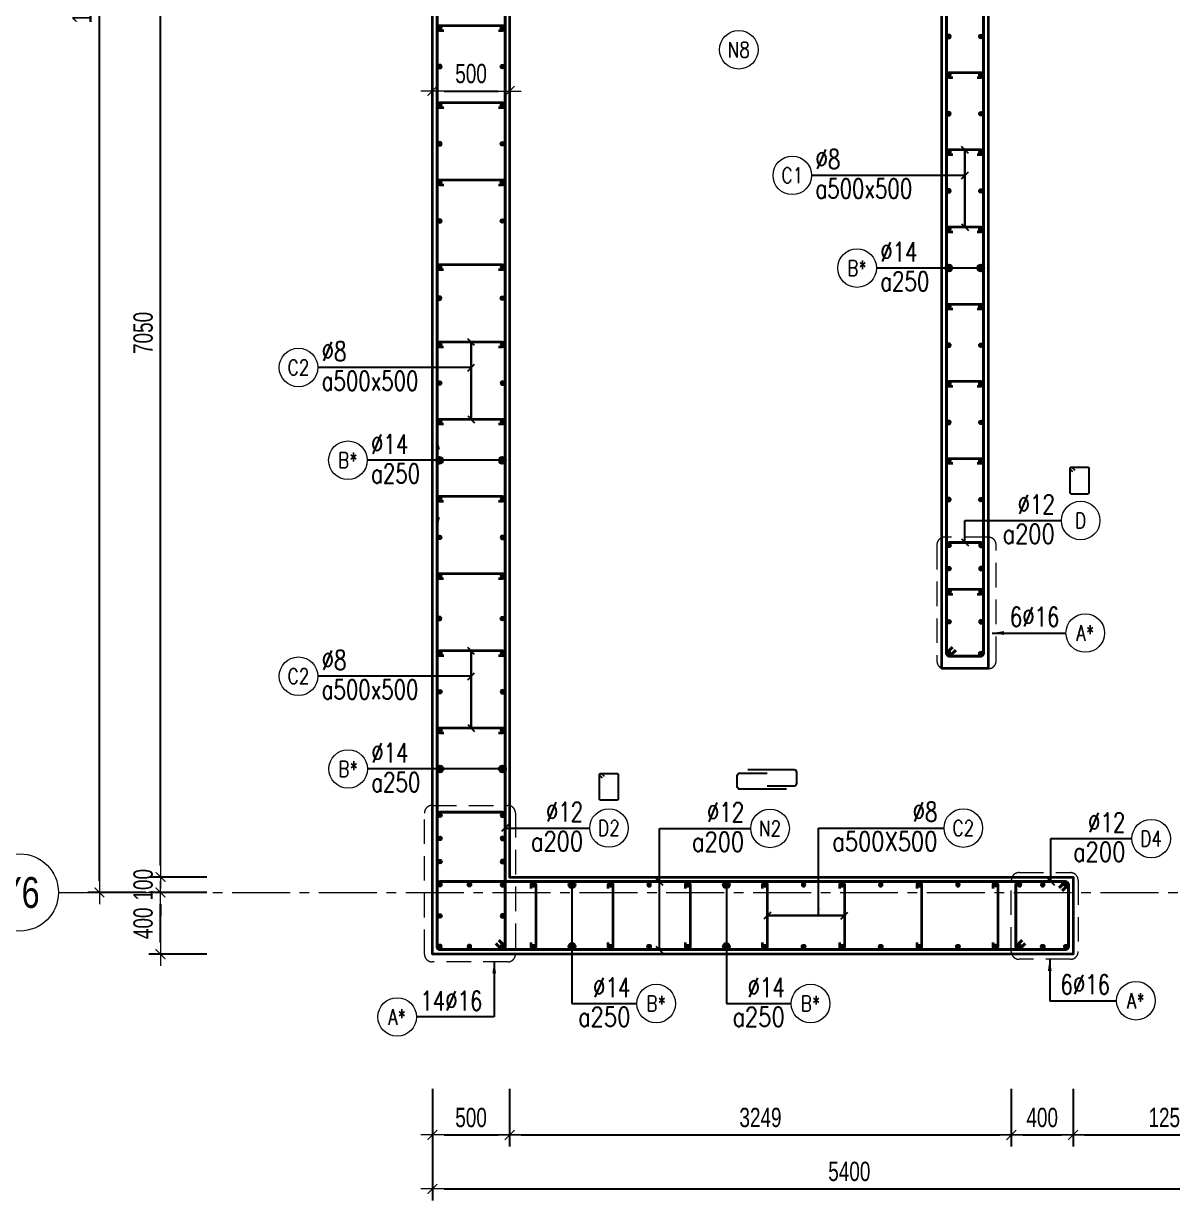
# Model space of a CAD drawing. Header units: millimetres. Extents: x 988833 to 1318015, y -9365 to 47591.
# Drawn here: x 1186736 to 1194178, y 30738 to 38362 of the extents above; entities that cross this region are included whole.
import ezdxf
from ezdxf.enums import TextEntityAlignment as Align

# ---------------------------------------------------------------- set-up
doc = ezdxf.new("R2010")
doc.units = ezdxf.units.MM
doc.header["$MEASUREMENT"] = 0
doc.linetypes.add('HIDDEN2', pattern=[4.7625, 3.175, -1.5875])
doc.linetypes.add('OF_Grid_1$0$CENTER2', pattern=[1.125, 0.75, -0.125, 0.125, -0.125])
doc.layers.get('0').update_dxf_attribs({"lineweight": 20})
doc.layers.get('Defpoints').update_dxf_attribs({"color": 151, "lineweight": 9})
for name, color, linetype, lineweight in [('KC-LEADER', 153, 'Continuous', 18), ('KC-THEP', 6, 'Continuous', 40), ('NDC_S_DIM', 1, 'Continuous', 15), ('NDC_S_HIDDEN', 8, 'HIDDEN2', 13), ('NDC_S_LEADER', 1, 'Continuous', 15), ('NDC_S_REBAR', 4, 'Continuous', 35), ('NDC_S_STIRRUP', 4, 'Continuous', 40), ('NDC_S_VN TEXT', 7, 'Continuous', 20), ('NDC_S_WALL', 6, 'Continuous', 35), ('OF_Grid_1$0$NDC_S_AXIS', 5, 'OF_Grid_1$0$CENTER2', 13), ('OF_Grid_1$0$NDC_S_SYMBOL', 1, 'Continuous', 15), ('OF_Grid_1$0$NDC_S_TEXT SYMBOL', 7, 'Continuous', 20)]:
    doc.layers.add(name, color=color, linetype=linetype, lineweight=lineweight)
doc.layers.add('Leader', color=6, linetype='Continuous')
doc.layers.add('Ligature', color=1, linetype='Continuous')
doc.styles.add('NDC_DIM', font='', dxfattribs={"width": 0.75})
doc.styles.add('NDC_EN TXT', font='romans.shx', dxfattribs={"width": 0.8})
doc.styles.add('OF_Grid_1$0$NDC_ANNO', font='', dxfattribs={"width": 0.8})
doc.styles.get('NDC_DIM').set_extended_font_data('Dotum')
doc.styles.get('OF_Grid_1$0$NDC_ANNO').set_extended_font_data('Dotum')
doc.dimstyles.new('NDC_dim_30', dxfattribs={"dimscale": 30, "dimtxt": 2.5, "dimasz": 1.5, "dimexe": 1.5, "dimexo": 2.5, "dimgap": 1, "dimtad": 1, "dimdec": 0, "dimzin": 0, "dimdsep": 46, "dimtxsty": 'NDC_DIM', "dimblk": 'DIMMARK', "dimcen": 0.09, "dimdle": 1.2, "dimclrd": 1, "dimclre": 1, "dimclrt": 3, "dimadec": 0, "dimazin": 0, "dimtfac": 1, "dimtdec": 0, "dimtix": 1, "dimtofl": 0, "dimtmove": 0, "dimatfit": 3, "dimfxl": 6, "dimfxlon": 1, "dimtolj": 1, "dimtzin": 0, "dimarcsym": 0})
doc.dimstyles.new('NDC_dim_50', dxfattribs={"dimscale": 50, "dimtxt": 2.5, "dimasz": 1.5, "dimexe": 1.5, "dimexo": 2.5, "dimgap": 1, "dimtad": 1, "dimdec": 0, "dimzin": 0, "dimdsep": 46, "dimtxsty": 'NDC_DIM', "dimblk": 'DIMMARK', "dimcen": 0.09, "dimdle": 1.2, "dimclrd": 1, "dimclre": 1, "dimclrt": 3, "dimadec": 0, "dimazin": 0, "dimtfac": 1, "dimtdec": 0, "dimtix": 1, "dimtofl": 0, "dimtmove": 0, "dimatfit": 3, "dimfxl": 6, "dimfxlon": 1, "dimtolj": 1, "dimtzin": 0, "dimarcsym": 0})

# ---------------------------------------------------------------- blocks, each defined once
blk = doc.blocks.new('THEP')
at = {"layer": 'KC-LEADER', "color": 6}
blk.add_circle((0, 0), 14, dxfattribs=at)
at = {"layer": 'KC-THEP'}
for p, q in [((-14, 0), (14, 0)), ((9.9, 9.9), (-9.9, -9.9)), ((-9.9, 9.9), (9.9, -9.9)), ((0, 14), (0, -14))]:
    blk.add_line(p, q, dxfattribs=at)
blk = doc.blocks.new('DIMMARK')
at = {"layer": 'NDC_S_DIM', "color": 1}
blk.add_line((-1.5, 0), (1, 0), dxfattribs=at)
at = {"layer": 'NDC_S_DIM', "color": 2, "const_width": 0.1}
blk.add_lwpolyline([(-0.42, -0.42), (0.42, 0.42)], dxfattribs=at)
blk = doc.blocks.new('*U9')
blk.add_circle((2.5, 0), 2.5)
at = {"layer": 'NDC_S_VN TEXT', "color": 3, "style": 'NDC_EN TXT', "width": 0.75}
blk.add_attdef('DK2', text='', height=2.5, dxfattribs=at).set_placement((-0.85, 0.85), align=Align.RIGHT)
at = {"layer": 'NDC_S_VN TEXT', "color": 7, "style": 'NDC_EN TXT', "width": 0.8}
blk.add_attdef('SH3', text='', height=2, dxfattribs=at).set_placement((2.5, 0), align=Align.MIDDLE)
blk = doc.blocks.new('*U10')
blk.add_circle((2.5, 0), 2.5)
at = {"layer": 'NDC_S_VN TEXT', "color": 3, "style": 'NDC_EN TXT'}
for tag, width, p in [('DK2', 0.75, (-0.85, 0.85)), ('KC2', 0.8, (-0.85, -2.97))]:
    blk.add_attdef(tag, text='', height=2.5, dxfattribs=dict(at, width=width)).set_placement(p, align=Align.RIGHT)
at = {"layer": 'NDC_S_VN TEXT', "color": 7, "style": 'NDC_EN TXT', "width": 0.8}
blk.add_attdef('SH3', text='', height=2, dxfattribs=at).set_placement((2.5, 0), align=Align.MIDDLE)
blk = doc.blocks.new('*U13')
blk.add_circle((-2.5, 0), 2.5)
at = {"layer": 'NDC_S_VN TEXT', "color": 3, "style": 'NDC_EN TXT', "width": 0.75}
blk.add_attdef('DK1', (0.5, 0.85), '', height=2.5, dxfattribs=at)
at = {"layer": 'NDC_S_VN TEXT', "color": 7, "style": 'NDC_EN TXT', "width": 0.8}
blk.add_attdef('SH2', text='', height=2, dxfattribs=at).set_placement((-2.5, 0), align=Align.MIDDLE)
blk = doc.blocks.new('A$C72321851')
at = {"layer": 'Ligature'}
for points in [[(-60.9, -129.3), (-60.9, 170.9, -0.414214), (-43.3, 188.5), (25.8, 188.5, -0.414214), (43.4, 170.9), (43.4, -4.3)], [(-39.7, -4.3), (-39.7, -179.5, 0.414214), (-22.1, -197.1), (47, -197.1, 0.414214), (64.6, -179.5), (64.6, 120.7)]]:
    blk.add_lwpolyline(points, format="xyb", dxfattribs=at)
blk = doc.blocks.new('*U12')
blk.add_circle((-2.5, 0), 2.5)
at = {"layer": 'NDC_S_VN TEXT', "color": 3, "style": 'NDC_EN TXT', "width": 0.75}
for tag, p in [('DK1', (0.5, 0.85)), ('KC1', (0.5, -2.97))]:
    blk.add_attdef(tag, p, '', height=2.5, dxfattribs=at)
at = {"layer": 'NDC_S_VN TEXT', "color": 7, "style": 'NDC_EN TXT', "width": 0.8}
blk.add_attdef('SH2', text='', height=2, dxfattribs=at).set_placement((-2.5, 0), align=Align.MIDDLE)
blk = doc.blocks.new('*U11')
blk.add_circle((-2.5, 0), 2.5)
at = {"layer": 'NDC_S_VN TEXT', "color": 3, "style": 'NDC_EN TXT', "width": 0.75}
for tag, p in [('DK1', (0.5, 0.85)), ('KC1', (0.5, -2.97))]:
    blk.add_attdef(tag, p, '', height=2.5, dxfattribs=at)
at = {"layer": 'NDC_S_VN TEXT', "color": 7, "style": 'NDC_EN TXT', "width": 0.8}
blk.add_attdef('SH2', text='', height=2, dxfattribs=at).set_placement((-2.5, 0), align=Align.MIDDLE)
blk = doc.blocks.new('*D919')
at = {"layer": 'Defpoints', "color": 0, "transparency": 16777216}
for p in [(1189884.5, 37925), (1189384.5, 37733.5), (1189884.5, 37733.5)]:
    blk.add_point(p, dxfattribs=at)
at = {"layer": 'NDC_S_DIM', "color": 1, "lineweight": -2, "transparency": 16777216}
for p, q in [((1189384.5, 37858.5), (1189384.5, 38000)), ((1189884.5, 37858.5), (1189884.5, 38000)), ((1189459.5, 37925), (1189809.5, 37925))]:
    blk.add_line(p, q, dxfattribs=at)
at = {"layer": 'NDC_S_DIM', "color": 1, "lineweight": -2, "transparency": 16777216, "xscale": 75, "yscale": 75, "zscale": 75, "rotation": 180}
blk.add_blockref('DIMMARK', (1189384.5, 37925), dxfattribs=at)
at = {"layer": 'NDC_S_DIM', "color": 1, "lineweight": -2, "transparency": 16777216, "xscale": 75, "yscale": 75, "zscale": 75}
blk.add_blockref('DIMMARK', (1189884.5, 37925), dxfattribs=at)
at = {"layer": 'NDC_S_DIM', "color": 3, "transparency": 16777216, "insert": (1189634.5, 38037.6), "char_height": 125, "attachment_point": 5, "style": 'NDC_DIM'}
blk.add_mtext('\\A1;500', dxfattribs=at)
blk = doc.blocks.new('*D920')
at = {"layer": 'Defpoints', "color": 0, "transparency": 16777216}
for p in [(1189884.5, 33544.2), (1189384.5, 33344.2), (1189884.5, 31161.8)]:
    blk.add_point(p, dxfattribs=at)
at = {"layer": 'NDC_S_DIM', "color": 1, "lineweight": -2, "transparency": 16777216}
for p, q in [((1189384.5, 31461.8), (1189384.5, 31086.8)), ((1189884.5, 31461.8), (1189884.5, 31086.8)), ((1189459.5, 31161.8), (1189809.5, 31161.8))]:
    blk.add_line(p, q, dxfattribs=at)
at = {"layer": 'NDC_S_DIM', "color": 1, "lineweight": -2, "transparency": 16777216, "xscale": 75, "yscale": 75, "zscale": 75, "rotation": 180}
blk.add_blockref('DIMMARK', (1189384.5, 31161.8), dxfattribs=at)
at = {"layer": 'NDC_S_DIM', "color": 1, "lineweight": -2, "transparency": 16777216, "xscale": 75, "yscale": 75, "zscale": 75}
blk.add_blockref('DIMMARK', (1189884.5, 31161.8), dxfattribs=at)
at = {"layer": 'NDC_S_DIM', "color": 3, "transparency": 16777216, "insert": (1189634.5, 31274.4), "char_height": 125, "attachment_point": 5, "style": 'NDC_DIM'}
blk.add_mtext('\\A1;500', dxfattribs=at)
blk = doc.blocks.new('*D921')
at = {"layer": 'Defpoints', "color": 0, "transparency": 16777216}
for p in [(1189384.5, 32332.9), (1194784.5, 32332.9), (1194784.5, 30812.6)]:
    blk.add_point(p, dxfattribs=at)
at = {"layer": 'NDC_S_DIM', "color": 1, "lineweight": -2, "transparency": 16777216}
for p, q in [((1189384.5, 31112.6), (1189384.5, 30737.6)), ((1194784.5, 31112.6), (1194784.5, 30737.6)), ((1189459.5, 30812.6), (1194709.5, 30812.6))]:
    blk.add_line(p, q, dxfattribs=at)
at = {"layer": 'NDC_S_DIM', "color": 1, "lineweight": -2, "transparency": 16777216, "xscale": 75, "yscale": 75, "zscale": 75, "rotation": 180}
blk.add_blockref('DIMMARK', (1189384.5, 30812.6), dxfattribs=at)
at = {"layer": 'NDC_S_DIM', "color": 1, "lineweight": -2, "transparency": 16777216, "xscale": 75, "yscale": 75, "zscale": 75}
blk.add_blockref('DIMMARK', (1194784.5, 30812.6), dxfattribs=at)
at = {"layer": 'NDC_S_DIM', "color": 3, "transparency": 16777216, "insert": (1192084.5, 30925.2), "char_height": 125, "attachment_point": 5, "style": 'NDC_DIM'}
blk.add_mtext('\\A1;5400', dxfattribs=at)
blk = doc.blocks.new('*D922')
at = {"layer": 'Defpoints', "color": 0, "ltscale": 200, "transparency": 16777216}
for p in [(1189884.5, 33544.2), (1193133.7, 32426.9), (1193133.7, 31161.8)]:
    blk.add_point(p, dxfattribs=at)
at = {"layer": 'NDC_S_DIM', "color": 1, "lineweight": -2, "ltscale": 200, "transparency": 16777216}
for p, q in [((1189884.5, 31461.8), (1189884.5, 31086.8)), ((1193133.7, 31461.8), (1193133.7, 31086.8)), ((1189959.5, 31161.8), (1193058.7, 31161.8))]:
    blk.add_line(p, q, dxfattribs=at)
at = {"layer": 'NDC_S_DIM', "color": 1, "lineweight": -2, "ltscale": 200, "transparency": 16777216, "xscale": 75, "yscale": 75, "zscale": 75, "rotation": 180}
blk.add_blockref('DIMMARK', (1189884.5, 31161.8), dxfattribs=at)
at = {"layer": 'NDC_S_DIM', "color": 1, "lineweight": -2, "ltscale": 200, "transparency": 16777216, "xscale": 75, "yscale": 75, "zscale": 75}
blk.add_blockref('DIMMARK', (1193133.7, 31161.8), dxfattribs=at)
at = {"layer": 'NDC_S_DIM', "color": 3, "ltscale": 200, "transparency": 16777216, "insert": (1191509.1, 31274.4), "char_height": 125, "attachment_point": 5, "style": 'NDC_DIM'}
blk.add_mtext('\\A1;3249', dxfattribs=at)
blk = doc.blocks.new('*D923')
at = {"layer": 'Defpoints', "color": 0, "ltscale": 200, "transparency": 16777216}
for p in [(1193133.7, 32426.9), (1193533.7, 32332.9), (1193533.7, 31161.8)]:
    blk.add_point(p, dxfattribs=at)
at = {"layer": 'NDC_S_DIM', "color": 1, "lineweight": -2, "ltscale": 200, "transparency": 16777216}
for p, q in [((1193133.7, 31461.8), (1193133.7, 31086.8)), ((1193533.7, 31461.8), (1193533.7, 31086.8)), ((1193208.7, 31161.8), (1193458.7, 31161.8))]:
    blk.add_line(p, q, dxfattribs=at)
at = {"layer": 'NDC_S_DIM', "color": 1, "lineweight": -2, "ltscale": 200, "transparency": 16777216, "xscale": 75, "yscale": 75, "zscale": 75, "rotation": 180}
blk.add_blockref('DIMMARK', (1193133.7, 31161.8), dxfattribs=at)
at = {"layer": 'NDC_S_DIM', "color": 1, "lineweight": -2, "ltscale": 200, "transparency": 16777216, "xscale": 75, "yscale": 75, "zscale": 75}
blk.add_blockref('DIMMARK', (1193533.7, 31161.8), dxfattribs=at)
at = {"layer": 'NDC_S_DIM', "color": 3, "ltscale": 200, "transparency": 16777216, "insert": (1193333.7, 31274.4), "char_height": 125, "attachment_point": 5, "style": 'NDC_DIM'}
blk.add_mtext('\\A1;400', dxfattribs=at)
blk = doc.blocks.new('*D924')
at = {"layer": 'Defpoints', "color": 0, "ltscale": 200, "transparency": 16777216}
for p in [(1193533.7, 32332.9), (1194783.5, 32332.9), (1194783.5, 31161.8)]:
    blk.add_point(p, dxfattribs=at)
at = {"layer": 'NDC_S_DIM', "color": 1, "lineweight": -2, "ltscale": 200, "transparency": 16777216}
for p, q in [((1193533.7, 31461.8), (1193533.7, 31086.8)), ((1194783.5, 31461.8), (1194783.5, 31086.8)), ((1193608.7, 31161.8), (1194708.5, 31161.8))]:
    blk.add_line(p, q, dxfattribs=at)
at = {"layer": 'NDC_S_DIM', "color": 1, "lineweight": -2, "ltscale": 200, "transparency": 16777216, "xscale": 75, "yscale": 75, "zscale": 75, "rotation": 180}
blk.add_blockref('DIMMARK', (1193533.7, 31161.8), dxfattribs=at)
at = {"layer": 'NDC_S_DIM', "color": 1, "lineweight": -2, "ltscale": 200, "transparency": 16777216, "xscale": 75, "yscale": 75, "zscale": 75}
blk.add_blockref('DIMMARK', (1194783.5, 31161.8), dxfattribs=at)
at = {"layer": 'NDC_S_DIM', "color": 3, "ltscale": 200, "transparency": 16777216, "insert": (1194158.6, 31274.4), "char_height": 125, "attachment_point": 5, "style": 'NDC_DIM'}
blk.add_mtext('\\A1;1250', dxfattribs=at)
blk = doc.blocks.new('*U55')
at = {"layer": 'OF_Grid_1$0$NDC_S_SYMBOL'}
blk.add_line((5, 0), (9, 0), dxfattribs=at)
blk.add_circle((0, 0), 5, dxfattribs=at)
at = {"layer": 'OF_Grid_1$0$NDC_S_TEXT SYMBOL', "color": 7, "style": 'OF_Grid_1$0$NDC_ANNO', "width": 0.8}
blk.add_attdef('GRID', text='', height=4, rotation=270, dxfattribs=at).set_placement((0, 0), align=Align.MIDDLE)
blk = doc.blocks.new('*D938')
at = {"layer": 'Defpoints', "color": 0, "ltscale": 200, "transparency": 16777216}
for p in [(1187227.1, 44332.9), (1189627.9, 44332.9), (1189628, 32733.2)]:
    blk.add_point(p, dxfattribs=at)
at = {"layer": 'NDC_S_DIM', "color": 1, "lineweight": -2, "ltscale": 200, "transparency": 16777216}
for p, q in [((1187527.1, 44332.9), (1187152.1, 44332.9)), ((1187227.1, 32808.2), (1187227.1, 44257.9)), ((1187527.1, 32733.2), (1187152.1, 32733.2))]:
    blk.add_line(p, q, dxfattribs=at)
at = {"layer": 'NDC_S_DIM', "color": 1, "lineweight": -2, "ltscale": 200, "transparency": 16777216, "xscale": 75, "yscale": 75, "zscale": 75}
for p, rotation in [((1187227.1, 44332.9), 90), ((1187227.1, 32733.2), 270)]:
    blk.add_blockref('DIMMARK', p, dxfattribs=dict(at, rotation=rotation))
at = {"layer": 'NDC_S_DIM', "color": 3, "ltscale": 200, "transparency": 16777216, "insert": (1187114.5, 38533.1), "char_height": 125, "attachment_point": 5, "rotation": 90, "style": 'NDC_DIM'}
blk.add_mtext('\\A1;11600', dxfattribs=at)
blk = doc.blocks.new('*D954')
at = {"layer": 'Defpoints', "color": 0, "ltscale": 200, "transparency": 16777216}
for p in [(1187623.3, 32732.9), (1189384.5, 32732.9), (1189382.4, 32333.3)]:
    blk.add_point(p, dxfattribs=at)
at = {"layer": 'NDC_S_DIM', "color": 1, "lineweight": -2, "ltscale": 200, "transparency": 16777216}
for p, q in [((1187923.3, 32732.9), (1187548.3, 32732.9)), ((1187623.3, 32408.3), (1187623.3, 32657.9)), ((1187923.3, 32333.3), (1187548.3, 32333.3))]:
    blk.add_line(p, q, dxfattribs=at)
at = {"layer": 'NDC_S_DIM', "color": 1, "lineweight": -2, "ltscale": 200, "transparency": 16777216, "xscale": 75, "yscale": 75, "zscale": 75}
for p, rotation in [((1187623.3, 32732.9), 90), ((1187623.3, 32333.3), 270)]:
    blk.add_blockref('DIMMARK', p, dxfattribs=dict(at, rotation=rotation))
at = {"layer": 'NDC_S_DIM', "color": 3, "ltscale": 200, "transparency": 16777216, "insert": (1187510.7, 32533.1), "char_height": 125, "attachment_point": 5, "rotation": 90, "style": 'NDC_DIM'}
blk.add_mtext('\\A1;400', dxfattribs=at)
blk = doc.blocks.new('*D955')
at = {"layer": 'Defpoints', "color": 0, "ltscale": 200, "transparency": 16777216}
for p in [(1187623.3, 39882.9), (1189884.5, 39882.9), (1189884.5, 32832.9)]:
    blk.add_point(p, dxfattribs=at)
at = {"layer": 'NDC_S_DIM', "color": 1, "lineweight": -2, "ltscale": 200, "transparency": 16777216}
for p, q in [((1187923.3, 39882.9), (1187548.3, 39882.9)), ((1187623.3, 32907.9), (1187623.3, 39807.9)), ((1187923.3, 32832.9), (1187548.3, 32832.9))]:
    blk.add_line(p, q, dxfattribs=at)
at = {"layer": 'NDC_S_DIM', "color": 1, "lineweight": -2, "ltscale": 200, "transparency": 16777216, "xscale": 75, "yscale": 75, "zscale": 75}
for p, rotation in [((1187623.3, 39882.9), 90), ((1187623.3, 32832.9), 270)]:
    blk.add_blockref('DIMMARK', p, dxfattribs=dict(at, rotation=rotation))
at = {"layer": 'NDC_S_DIM', "color": 3, "ltscale": 200, "transparency": 16777216, "insert": (1187510.7, 36357.9), "char_height": 125, "attachment_point": 5, "rotation": 90, "style": 'NDC_DIM'}
blk.add_mtext('\\A1;7050', dxfattribs=at)
blk = doc.blocks.new('*D960')
at = {"layer": 'Defpoints', "color": 0, "ltscale": 200, "transparency": 16777216}
for p in [(1189884.5, 32832.9), (1187623.3, 32732.9), (1189922.4, 32732.9)]:
    blk.add_point(p, dxfattribs=at)
at = {"layer": 'NDC_S_DIM', "color": 1, "lineweight": -2, "ltscale": 200, "transparency": 16777216}
for p, q in [((1187623.3, 32907.9), (1187623.3, 32982.9)), ((1187923.3, 32832.9), (1187548.3, 32832.9)), ((1187923.3, 32732.9), (1187548.3, 32732.9)), ((1187623.3, 32657.9), (1187623.3, 32582.9))]:
    blk.add_line(p, q, dxfattribs=at)
at = {"layer": 'NDC_S_DIM', "color": 1, "lineweight": -2, "ltscale": 200, "transparency": 16777216, "xscale": 75, "yscale": 75, "zscale": 75}
for p, rotation in [((1187623.3, 32832.9), 270), ((1187623.3, 32732.9), 90)]:
    blk.add_blockref('DIMMARK', p, dxfattribs=dict(at, rotation=rotation))
at = {"layer": 'NDC_S_DIM', "color": 3, "ltscale": 200, "transparency": 16777216, "insert": (1187510.7, 32782.9), "char_height": 125, "attachment_point": 5, "rotation": 90, "style": 'NDC_DIM'}
blk.add_mtext('\\A1;100', dxfattribs=at)

msp = doc.modelspace()

# ---------------------------------------------------------------- linework, layer by layer
msp.add_circle((1191368.7, 38192.4), 125)
at = {"layer": 'Ligature'}
for points in [[(1193533.1, 35457.8), (1193517.1, 35473.8, -0.668179), (1193522.9, 35487.7), (1193627.5, 35487.7, -0.414214), (1193635.7, 35479.6), (1193635.7, 35322.5, -0.414214), (1193627.5, 35314.3), (1193522.9, 35314.3, -0.414214), (1193514.7, 35322.5), (1193514.7, 35479.6, -0.668179), (1193528.6, 35485.3), (1193544.6, 35469.4)], [(1190485.2, 33473.8), (1190469.2, 33489.8, -0.668179), (1190475, 33503.7), (1190579.6, 33503.7, -0.414214), (1190587.8, 33495.5), (1190587.8, 33338.4, -0.414214), (1190579.6, 33330.3), (1190475, 33330.3, -0.414214), (1190466.8, 33338.4), (1190466.8, 33495.5, -0.668179), (1190480.7, 33501.3), (1190496.7, 33485.3)]]:
    msp.add_lwpolyline(points, format="xyb", dxfattribs=at)
at = {"layer": 'NDC_S_HIDDEN', "ltscale": 50}
for points in [[(1192701.8, 34182.9), (1192985.4, 34182.9, 0.414214), (1193035.4, 34232.9), (1193035.4, 34984.7, 0.414214), (1192985.4, 35034.7), (1192701.8, 35034.7, 0.414214), (1192651.8, 34984.7), (1192651.8, 34232.9, 0.414214)], [(1189382.4, 33296.9), (1189872.4, 33296.9, -0.414214), (1189922.4, 33246.9), (1189922.4, 32333.3, -0.414214), (1189872.4, 32283.3), (1189382.4, 32283.3, -0.414214), (1189332.4, 32333.3), (1189332.4, 33246.9, -0.414214)], [(1193183.7, 32861.5), (1193516.6, 32861.5, -0.414214), (1193566.6, 32811.5), (1193566.6, 32349.8, -0.414214), (1193516.6, 32299.8), (1193183.7, 32299.8, -0.414214), (1193133.7, 32349.8), (1193133.7, 32811.5, -0.414214)]]:
    msp.add_lwpolyline(points, format="xyb", close=True, dxfattribs=at)
at = {"layer": 'NDC_S_REBAR'}
for points in [[(1189813, 38317.9), (1189838, 38317.9, 1), (1189838, 38347.9), (1189432.5, 38347.9, 1), (1189432.5, 38317.9), (1189457.5, 38317.9)], [(1192912.2, 38013), (1192937.2, 38013, 1), (1192937.2, 38043), (1192730.1, 38043, 1), (1192730.1, 38013), (1192755.1, 38013)], [(1189813, 37817.9), (1189838, 37817.9, 1), (1189838, 37847.9), (1189432.5, 37847.9, 1), (1189432.5, 37817.9), (1189457.5, 37817.9)], [(1192912.2, 37513), (1192937.2, 37513, 1), (1192937.2, 37543), (1192730.1, 37543, 1), (1192730.1, 37513), (1192755.1, 37513)], [(1189813, 37317.9), (1189838, 37317.9, 1), (1189838, 37347.9), (1189432.5, 37347.9, 1), (1189432.5, 37317.9), (1189457.5, 37317.9)], [(1192912.2, 37013), (1192937.2, 37013, 1), (1192937.2, 37043), (1192730.1, 37043, 1), (1192730.1, 37013), (1192755.1, 37013)], [(1189811.4, 36767.9), (1189836.4, 36767.9, 1), (1189836.4, 36797.9), (1189430.9, 36797.9, 1), (1189430.9, 36767.9), (1189455.9, 36767.9)], [(1192912.2, 36513), (1192937.2, 36513, 1), (1192937.2, 36543), (1192730.1, 36543, 1), (1192730.1, 36513), (1192755.1, 36513)], [(1189811.4, 36267.9), (1189836.4, 36267.9, 1), (1189836.4, 36297.9), (1189430.9, 36297.9, 1), (1189430.9, 36267.9), (1189455.9, 36267.9)], [(1192912.2, 36013), (1192937.2, 36013, 1), (1192937.2, 36043), (1192730.1, 36043, 1), (1192730.1, 36013), (1192755.1, 36013)], [(1189811.4, 35767.9), (1189836.4, 35767.9, 1), (1189836.4, 35797.9), (1189430.9, 35797.9, 1), (1189430.9, 35767.9), (1189455.9, 35767.9)], [(1192912.2, 35513), (1192937.2, 35513, 1), (1192937.2, 35543), (1192730.1, 35543, 1), (1192730.1, 35513), (1192755.1, 35513)], [(1189811.4, 35267.9), (1189836.4, 35267.9, 1), (1189836.4, 35297.9), (1189430.9, 35297.9, 1), (1189430.9, 35267.9), (1189455.9, 35267.9)], [(1189811.4, 34767.9), (1189836.4, 34767.9, 1), (1189836.4, 34797.9), (1189430.9, 34797.9, 1), (1189430.9, 34767.9), (1189455.9, 34767.9)], [(1192912.2, 34666.1), (1192937.2, 34666.1, 1), (1192937.2, 34696.1), (1192730.1, 34696.1, 1), (1192730.1, 34666.1), (1192755.1, 34666.1)], [(1189813, 34267.9), (1189838, 34267.9, 1), (1189838, 34297.9), (1189432.5, 34297.9, 1), (1189432.5, 34267.9), (1189457.5, 34267.9)], [(1189813, 33767.9), (1189838, 33767.9, 1), (1189838, 33797.9), (1189432.5, 33797.9, 1), (1189432.5, 33767.9), (1189457.5, 33767.9)], [(1190023, 32757.9), (1190023, 32782.9, -1), (1190053, 32782.9), (1190053, 32382.9, -1), (1190023, 32382.9), (1190023, 32407.9)], [(1190523, 32757.9), (1190523, 32782.9, -1), (1190553, 32782.9), (1190553, 32382.9, -1), (1190523, 32382.9), (1190523, 32407.9)], [(1191023, 32757.9), (1191023, 32782.9, -1), (1191053, 32782.9), (1191053, 32382.9, -1), (1191023, 32382.9), (1191023, 32407.9)], [(1191523, 32757.9), (1191523, 32782.9, -1), (1191553, 32782.9), (1191553, 32382.9, -1), (1191523, 32382.9), (1191523, 32407.9)], [(1192023, 32757.9), (1192023, 32782.9, -1), (1192053, 32782.9), (1192053, 32382.9, -1), (1192023, 32382.9), (1192023, 32407.9)], [(1192523, 32757.9), (1192523, 32782.9, -1), (1192553, 32782.9), (1192553, 32382.9, -1), (1192523, 32382.9), (1192523, 32407.9)], [(1193015.9, 32757.9), (1193015.9, 32782.9, -1), (1193045.9, 32782.9), (1193045.9, 32382.9, -1), (1193015.9, 32382.9), (1193015.9, 32407.9)]]:
    msp.add_lwpolyline(points, format="xyb", dxfattribs=at)
at = {"layer": 'NDC_S_STIRRUP'}
for points in [[(1189424.5, 35164.3), (1189414.5, 35134.3), (1189414.5, 44682.9, -0.414214), (1189434.5, 44702.9), (1189834.5, 44702.9, -0.414214), (1189854.5, 44682.9), (1189854.5, 41433.6), (1189854.5, 41433.6)], [(1192753.7, 34322.9), (1192713.7, 34282.9, 0.414214), (1192733.7, 34262.9), (1192933.7, 34262.9, 0.414214), (1192953.7, 34282.9), (1192953.7, 44682.9, 0.414214), (1192933.7, 44702.9), (1192733.7, 44702.9, 0.414214), (1192713.7, 44682.9), (1192713.7, 34282.9, 0.414214), (1192733.7, 34262.9), (1192773.7, 34302.9)], [(1189854.5, 41932.9), (1189854.5, 41932.9), (1189854.5, 32382.9, -0.414214), (1189834.5, 32362.9), (1189434.5, 32362.9, -0.414214), (1189414.5, 32382.9), (1189414.5, 35633.6), (1189424.5, 35603.6)], [(1192753.7, 34322.9), (1192713.7, 34282.9, 0.414214), (1192733.7, 34262.9), (1192933.7, 34262.9, 0.414214), (1192953.7, 34282.9), (1192953.7, 34980.4, 0.414214), (1192933.7, 35000.4), (1192733.7, 35000.4, 0.414214), (1192713.7, 34980.4), (1192713.7, 34282.9, 0.414214), (1192733.7, 34262.9), (1192773.7, 34302.9)], [(1189814.5, 32422.9), (1189854.5, 32382.9, -0.414214), (1189834.5, 32362.9), (1189434.5, 32362.9, -0.414214), (1189414.5, 32382.9), (1189414.5, 33232.8, -0.414214), (1189434.5, 33252.8), (1189834.5, 33252.8, -0.414214), (1189854.5, 33232.8), (1189854.5, 32382.9, -0.414214), (1189834.5, 32362.9), (1189794.5, 32402.9)], [(1193443.7, 32762.9), (1193483.7, 32802.9, -0.414214), (1193503.7, 32782.9), (1193503.7, 32382.9, -0.414214), (1193483.7, 32362.9), (1189434.5, 32362.9, -0.414214), (1189414.5, 32382.9), (1189414.5, 32782.9, -0.414214), (1189434.5, 32802.9), (1193483.7, 32802.9, -0.414214), (1193503.7, 32782.9), (1193463.7, 32742.9)], [(1193203.7, 32422.9), (1193163.7, 32382.9, 0.414214), (1193183.7, 32362.9), (1193483.7, 32362.9, 0.414214), (1193503.7, 32382.9), (1193503.7, 32782.9, 0.414214), (1193483.7, 32802.9), (1193183.7, 32802.9, 0.414214), (1193163.7, 32782.9), (1193163.7, 32382.9, 0.414214), (1193183.7, 32362.9), (1193223.7, 32402.9)]]:
    msp.add_lwpolyline(points, format="xyb", dxfattribs=at)
at = {"layer": 'NDC_S_WALL'}
msp.add_lwpolyline([(1190883.3, 44732.9), (1190883.3, 44732.9), (1190883.3, 44232.9), (1189884.5, 44232.9), (1189884.5, 40182.9), (1192684.5, 40182.9), (1192684.5, 44232.9), (1191685.6, 44232.9), (1191685.6, 44732.9), (1193534.5, 44732.9), (1193534.5, 44232.9), (1192984.5, 44232.9), (1192984.5, 34182.9), (1192684.5, 34182.9), (1192684.5, 39882.9), (1189884.5, 39882.9), (1189884.5, 32832.9), (1193534.5, 32832.9), (1193534.5, 32332.9), (1189384.5, 32332.9), (1189384.5, 44732.9)], close=True, dxfattribs=at)
at = {"layer": 'OF_Grid_1$0$NDC_S_AXIS', "ltscale": 500}
msp.add_line((1186961.8, 32732.9), (1213013.4, 32732.9), dxfattribs=at)

# ---------------------------------------------------------------- block references
at = {"layer": 'KC-THEP', "xscale": -1}
for p, rotation in [((1189432.5, 38332.9), 350.3314355636192), ((1192730.1, 38278), 350.3314355636191), ((1189432.5, 38082.9), 350.3314355636192), ((1192730.1, 38028), 350.3314355636191), ((1189432.5, 37832.9), 350.3314355636192), ((1192730.1, 37778), 350.3314355636191), ((1189432.5, 37582.9), 350.3314355636192), ((1192730.1, 37528), 350.3314355636191), ((1189432.5, 37332.9), 350.3314355636192), ((1192730.1, 37278), 350.3314355636191), ((1189432.5, 37082.9), 350.3314355636192), ((1192730.1, 37028), 350.3314355636191), ((1189838, 36782.9), 170.331435563619), ((1192730.1, 36778), 350.3314355636191), ((1189430.9, 36582.9), 350.3314355636191), ((1192730.1, 36528), 350.3314355636191), ((1189838, 36282.9), 170.331435563619), ((1192730.1, 36278), 350.3314355636191), ((1189838, 36032.9), 170.331435563619), ((1192730.1, 36028), 350.3314355636191), ((1189838, 35782.9), 170.331435563619), ((1192730.1, 35778), 350.3314355636191), ((1189838, 35532.9), 170.331435563619), ((1192730.1, 35528), 350.3314355636191), ((1189838, 35282.9), 170.331435563619), ((1192730.1, 35278), 350.3314355636191), ((1189838, 35032.9), 170.331435563619), ((1192937.2, 34981.1), 170.331435563619), ((1192937.2, 34831.1), 170.331435563619), ((1189838, 34782.9), 170.331435563619), ((1192937.2, 34681.1), 170.331435563619), ((1189430.9, 34507.5), 350.3314355636191), ((1192937.2, 34486.5), 170.331435563619), ((1189838, 34282.9), 170.331435563619), ((1192730.1, 34281.1), 350.3314355636191), ((1189838, 34032.9), 170.331435563619), ((1189838, 33782.9), 170.331435563619), ((1189838, 33532.9), 170.331435563619), ((1189838, 33232.9), 170.331435563619), ((1189838, 33082.9), 170.331435563619), ((1189838, 32932.9), 170.331435563619), ((1189838, 32782.9), 170.331435563619), ((1190038, 32782.9), 170.331435563619), ((1190288, 32782.9), 170.331435563619), ((1190538, 32782.9), 170.331435563619), ((1190788, 32782.9), 170.331435563619), ((1191038, 32782.9), 170.331435563619), ((1191288, 32782.9), 170.331435563619), ((1191538, 32782.9), 170.331435563619), ((1191788, 32782.9), 170.331435563619), ((1192038, 32782.9), 170.331435563619), ((1192288, 32782.9), 170.331435563619), ((1192538, 32782.9), 170.331435563619), ((1192788, 32782.9), 170.331435563619), ((1193187.2, 32782.9), 170.331435563619), ((1193337.2, 32782.9), 170.331435563619), ((1193487.2, 32782.9), 170.331435563619), ((1189838, 32581.2), 170.331435563619), ((1189432.5, 32382.9), 350.3314355636191), ((1189623.7, 32382.9), 350.3314355636191), ((1193030.9, 32382.9), 350.3314355636191)]:
    msp.add_blockref('THEP', p, dxfattribs=dict(at, rotation=rotation))
at = {"layer": 'KC-THEP'}
for p, rotation in [((1189838, 38332.9), 9.668564436380926), ((1192937.2, 38278), 9.668564436380926), ((1189838, 38082.9), 9.668564436380926), ((1192937.2, 38028), 9.668564436380926), ((1189838, 37832.9), 9.668564436380926), ((1192937.2, 37778), 9.668564436380926), ((1189838, 37582.9), 9.668564436380926), ((1192937.2, 37528), 9.668564436380926), ((1189838, 37332.9), 9.668564436380926), ((1192937.2, 37278), 9.668564436380926), ((1189838, 37082.9), 9.668564436380926), ((1192937.2, 37028), 9.668564436380926), ((1189430.9, 36782.9), 189.6685644363809), ((1192937.2, 36778), 9.668564436380926), ((1189838, 36582.9), 9.668564436380926), ((1192937.2, 36528), 9.668564436380926), ((1189430.9, 36282.9), 189.6685644363809), ((1192937.2, 36278), 9.668564436380926), ((1189430.9, 36032.9), 189.6685644363809), ((1192937.2, 36028), 9.668564436380926), ((1189430.9, 35782.9), 189.6685644363809), ((1192937.2, 35778), 9.668564436380926), ((1189430.9, 35532.9), 189.6685644363809), ((1192937.2, 35528), 9.668564436380926), ((1189430.9, 35282.9), 189.6685644363809), ((1192937.2, 35278), 9.668564436380926), ((1189430.9, 35032.9), 189.6685644363809), ((1192730.1, 34981.1), 189.6685644363809), ((1192730.1, 34831.1), 189.6685644363809), ((1189430.9, 34782.9), 189.6685644363809), ((1192730.1, 34681.1), 189.6685644363809), ((1189838, 34507.5), 9.668564436380926), ((1192730.1, 34486.5), 189.6685644363809), ((1189432.5, 34282.9), 189.6685644363809), ((1192937.2, 34281.1), 9.668564436380946), ((1189432.5, 34032.9), 189.6685644363809), ((1189432.5, 33782.9), 189.6685644363809), ((1189432.5, 33532.9), 189.6685644363809), ((1189432.5, 33232.9), 189.6685644363807), ((1189432.5, 33082.9), 189.6685644363809), ((1189432.5, 32932.9), 189.6685644363809), ((1189432.5, 32782.9), 189.6685644363809), ((1189623.7, 32782.9), 189.6685644363809), ((1193030.9, 32782.9), 189.6685644363809), ((1189432.5, 32581.2), 189.6685644363809), ((1189838, 32382.9), 9.668564436380946), ((1190038, 32382.9), 9.668564436380946), ((1190288, 32382.9), 9.668564436380946), ((1190538, 32382.9), 9.668564436380946), ((1190788, 32382.9), 9.668564436380946), ((1191038, 32382.9), 9.668564436380946), ((1191288, 32382.9), 9.668564436380946), ((1191538, 32382.9), 9.668564436380946), ((1191788, 32382.9), 9.668564436380946), ((1192038, 32382.9), 9.668564436380946), ((1192288, 32382.9), 9.668564436380946), ((1192538, 32382.9), 9.668564436380946), ((1192788, 32382.9), 9.668564436380946), ((1193187.2, 32382.9), 9.668564436380946), ((1193337.2, 32382.9), 9.668564436380946), ((1193487.2, 32382.9), 9.668564436380946)]:
    msp.add_blockref('THEP', p, dxfattribs=dict(at, rotation=rotation))
at = {"layer": 'Leader', "rotation": 89.99999999999997}
msp.add_blockref('A$C72321851', (1191547.5, 33462.7), dxfattribs=at)
at = {"layer": 'NDC_S_VN TEXT', "xscale": 50, "yscale": 50, "zscale": 50}
for name, p, values in [('*U12', (1191840.3, 37378.7), {'SH2': 'C1', 'DK1': '%%c8', 'KC1': 'a500x500'}), ('*U11', (1192260, 36778), {'SH2': 'B*', 'DK1': '%%C14', 'KC1': 'a250'}), ('*U12', (1188641.9, 36133.6), {'SH2': 'C2', 'DK1': '%%c8', 'KC1': 'a500x500'}), ('*U11', (1188962, 35532.9), {'SH2': 'B*', 'DK1': '%%C14', 'KC1': 'a250'}), ('*U10', (1193458.1, 35142.3), {'SH3': 'D', 'DK2': '%%C12', 'KC2': 'a200'}), ('*U9', (1193487.9, 34413.8), {'SH3': 'A*', 'DK2': '6%%C16'}), ('*U12', (1188641.9, 34133.6), {'SH2': 'C2', 'DK1': '%%c8', 'KC1': 'a500x500'}), ('*U11', (1188963.5, 33532.9), {'SH2': 'B*', 'DK1': '%%C14', 'KC1': 'a250'}), ('*U10', (1190402.9, 33150.4), {'SH3': 'D2', 'DK2': '%%C12', 'KC2': 'a200'}), ('*U10', (1191446.1, 33147.8), {'SH3': 'N2', 'DK2': '%%C12', 'KC2': 'a200'}), ('*U10', (1192698, 33150.3), {'SH3': 'C2', 'DK2': '%%c8', 'KC2': 'a500X500'}), ('*U10', (1193914.8, 33081.7), {'SH3': 'D4', 'DK2': '%%C12', 'KC2': 'a200'}), ('*U10', (1190708.6, 32013.2), {'SH3': 'B*', 'DK2': '%%C14', 'KC2': 'a250'}), ('*U10', (1191708.6, 32013.2), {'SH3': 'B*', 'DK2': '%%C14', 'KC2': 'a250'}), ('*U9', (1193815.8, 32031.4), {'SH3': 'A*', 'DK2': '6%%C16'}), ('*U13', (1189281, 31926.4), {'SH2': 'A*', 'DK1': '14%%C16'})]:
    msp.add_blockref(name, p, dxfattribs=at).add_auto_attribs(values)
at = {"layer": 'OF_Grid_1$0$NDC_S_AXIS'}
ref = msp.add_blockref('*U55', (1186711.8, 32732.9), dxfattribs=dict(at, xscale=50, yscale=50, zscale=50))
ref.add_attrib('GRID', 'Y6', dxfattribs={"layer": 'OF_Grid_1$0$NDC_S_TEXT SYMBOL', "color": 7, "height": 200, "style": 'OF_Grid_1$0$NDC_ANNO', "width": 0.8}).set_placement((1186711.8, 32732.9), align=Align.MIDDLE)

# ---------------------------------------------------------------- texts
at = {"layer": 'NDC_S_VN TEXT', "color": 7, "style": 'NDC_EN TXT', "width": 0.8}
msp.add_attdef('N8', text='3', height=100, dxfattribs=at).set_placement((1191368.7, 38192.4), align=Align.MIDDLE)

# ---------------------------------------------------------------- dimensions: what is measured, and where the dimension line sits
at = {"layer": 'NDC_S_DIM', "ltscale": 200}
for base, p1, p2, picture, middle in [((1187227.1, 44332.9), (1189628, 32733.2), (1189627.9, 44332.9), '*D938', (1187114.5, 38533.1)), ((1187623.3, 39882.9), (1189884.5, 32832.9), (1189884.5, 39882.9), '*D955', (1187510.7, 36357.9)), ((1187623.3, 32732.9), (1189884.5, 32832.9), (1189922.4, 32732.9), '*D960', (1187510.7, 32782.9)), ((1187623.3, 32732.9), (1189382.4, 32333.3), (1189384.5, 32732.9), '*D954', (1187510.7, 32533.1))]:
    dim = msp.add_linear_dim(base=base, p1=p1, p2=p2, angle=90, dimstyle='NDC_dim_50', override={"dimtmove": 1}, dxfattribs=at)
    dim.commit()
    dim.dimension.update_dxf_attribs({"geometry": picture, "text_midpoint": middle})
at = {"layer": 'NDC_S_DIM'}
for base, p1, p2, picture, middle in [((1189884.5, 37925), (1189384.5, 37733.5), (1189884.5, 37733.5), '*D919', (1189634.5, 38037.6)), ((1189884.5, 31161.8), (1189384.5, 33344.2), (1189884.5, 33544.2), '*D920', (1189634.5, 31274.4)), ((1194784.5, 30812.6), (1189384.5, 32332.9), (1194784.5, 32332.9), '*D921', (1192084.5, 30925.2))]:
    dim = msp.add_linear_dim(base=base, p1=p1, p2=p2, dimstyle='NDC_dim_50', override={"dimtmove": 1}, dxfattribs=at)
    dim.commit()
    dim.dimension.update_dxf_attribs({"geometry": picture, "text_midpoint": middle})
at = {"layer": 'NDC_S_DIM', "ltscale": 200}
for base, p1, p2, picture, middle in [((1193133.7, 31161.8), (1189884.5, 33544.2), (1193133.7, 32426.9), '*D922', (1191509.1, 31274.4)), ((1193533.7, 31161.8), (1193133.7, 32426.9), (1193533.7, 32332.9), '*D923', (1193333.7, 31274.4)), ((1194783.5, 31161.8), (1193533.7, 32332.9), (1194783.5, 32332.9), '*D924', (1194158.6, 31274.4))]:
    dim = msp.add_linear_dim(base=base, p1=p1, p2=p2, dimstyle='NDC_dim_50', override={"dimtmove": 1}, dxfattribs=at)
    dim.commit()
    dim.dimension.update_dxf_attribs({"geometry": picture, "text_midpoint": middle})

# ---------------------------------------------------------------- leaders
at = {"layer": 'NDC_S_LEADER'}
for points, dimstyle, override in [([(1192833.7, 37543), (1192833.7, 37043)], 'NDC_dim_30', {"dimtad": 0, "dimldrblk": 'Oblique'}), ([(1192833.7, 37043), (1192833.7, 37543)], 'NDC_dim_30', {"dimtad": 0, "dimldrblk": 'Oblique'}), ([(1192833.7, 37378.7), (1191840.3, 37378.7)], 'NDC_dim_30', {"dimtad": 0, "dimldrblk": 'Oblique'}), ([(1192936, 36778), (1192260, 36778)], 'NDC_dim_30', {"dimtad": 0, "dimldrblk": 'Origin'}), ([(1192728.9, 36778), (1192260, 36778)], 'NDC_dim_30', {"dimtad": 0, "dimldrblk": 'Origin'}), ([(1189635.2, 36297.9), (1189635.2, 35797.9)], 'NDC_dim_30', {"dimtad": 0, "dimldrblk": 'Oblique'}), ([(1189635.2, 35797.9), (1189635.2, 36297.9)], 'NDC_dim_30', {"dimtad": 0, "dimldrblk": 'Oblique'}), ([(1189635.2, 36133.6), (1188641.9, 36133.6)], 'NDC_dim_30', {"dimtad": 0, "dimldrblk": 'Oblique'}), ([(1189836.4, 35532.9), (1188962, 35532.9)], 'NDC_dim_30', {"dimtad": 0, "dimldrblk": 'Origin'}), ([(1189430.9, 35532.9), (1188962, 35532.9)], 'NDC_dim_30', {"dimtad": 0, "dimldrblk": 'Origin'}), ([(1192833.7, 35000.4), (1192833.7, 35142.3), (1193458.1, 35142.3)], 'NDC_dim_30', {"dimtad": 0, "dimldrblk": 'Oblique'}), ([(1193010.6, 34413.7), (1193487.9, 34413.7)], 'NDC_dim_50', {"dimgap": 1, "dimtad": 0}), ([(1189635.2, 34297.9), (1189635.2, 33797.9)], 'NDC_dim_30', {"dimtad": 0, "dimldrblk": 'Oblique'}), ([(1189635.2, 33797.9), (1189635.2, 34297.9)], 'NDC_dim_30', {"dimtad": 0, "dimldrblk": 'Oblique'}), ([(1189635.2, 34133.6), (1188641.9, 34133.6)], 'NDC_dim_30', {"dimtad": 0, "dimldrblk": 'Oblique'}), ([(1189838, 33532.9), (1188963.5, 33532.9)], 'NDC_dim_30', {"dimtad": 0, "dimldrblk": 'Origin'}), ([(1189432.5, 33532.9), (1188963.5, 33532.9)], 'NDC_dim_30', {"dimtad": 0, "dimldrblk": 'Origin'}), ([(1189854.5, 33150.4), (1190400.9, 33150.4)], 'NDC_dim_30', {"dimtad": 0, "dimldrblk": 'Oblique'}), ([(1190854.3, 32362.9), (1190854.3, 33147.7), (1191446.1, 33147.7)], 'NDC_dim_30', {"dimtad": 0, "dimldrblk": 'Oblique'}), ([(1190854.3, 32802.9), (1190854.3, 33147.7), (1191446.1, 33147.7)], 'NDC_dim_30', {"dimtad": 0, "dimldrblk": 'Oblique'}), ([(1191885.1, 32582.9), (1191885.1, 33150.3), (1192698, 33150.3)], 'NDC_dim_30', {"dimgap": 1, "dimtad": 0}), ([(1193390.4, 32802.9), (1193390.4, 33081.7), (1193914.8, 33081.7)], 'NDC_dim_30', {"dimtad": 0, "dimldrblk": 'Oblique'}), ([(1190288, 32782.9), (1190288, 32013), (1190708.6, 32013)], 'NDC_dim_30', {"dimgap": 1, "dimtad": 0, "dimldrblk": 'Origin'}), ([(1191288, 32782.9), (1191288, 32013), (1191708.6, 32013)], 'NDC_dim_30', {"dimgap": 1, "dimtad": 0, "dimldrblk": 'Origin'}), ([(1191553, 32582.9), (1192053, 32582.9)], 'NDC_dim_30', {"dimtad": 0, "dimldrblk": 'Oblique'}), ([(1192053, 32582.9), (1191553, 32582.9)], 'NDC_dim_30', {"dimtad": 0, "dimldrblk": 'Oblique'}), ([(1190288, 32382.9), (1190288, 32013), (1190708.6, 32013)], 'NDC_dim_30', {"dimgap": 1, "dimtad": 0, "dimldrblk": 'Origin'}), ([(1191288, 32382.9), (1191288, 32013), (1191708.6, 32013)], 'NDC_dim_30', {"dimgap": 1, "dimtad": 0, "dimldrblk": 'Origin'}), ([(1189784.5, 32283.3), (1189784.5, 31926.4), (1189281, 31926.4)], 'NDC_dim_50', {"dimgap": 1, "dimtad": 0}), ([(1193382.7, 32299.8), (1193382.7, 32031.3), (1193815.8, 32031.3)], 'NDC_dim_50', {"dimgap": 1, "dimtad": 0})]:
    msp.add_leader(points, dimstyle=dimstyle, override=override, dxfattribs=at)

doc.saveas('drawing.dxf')
